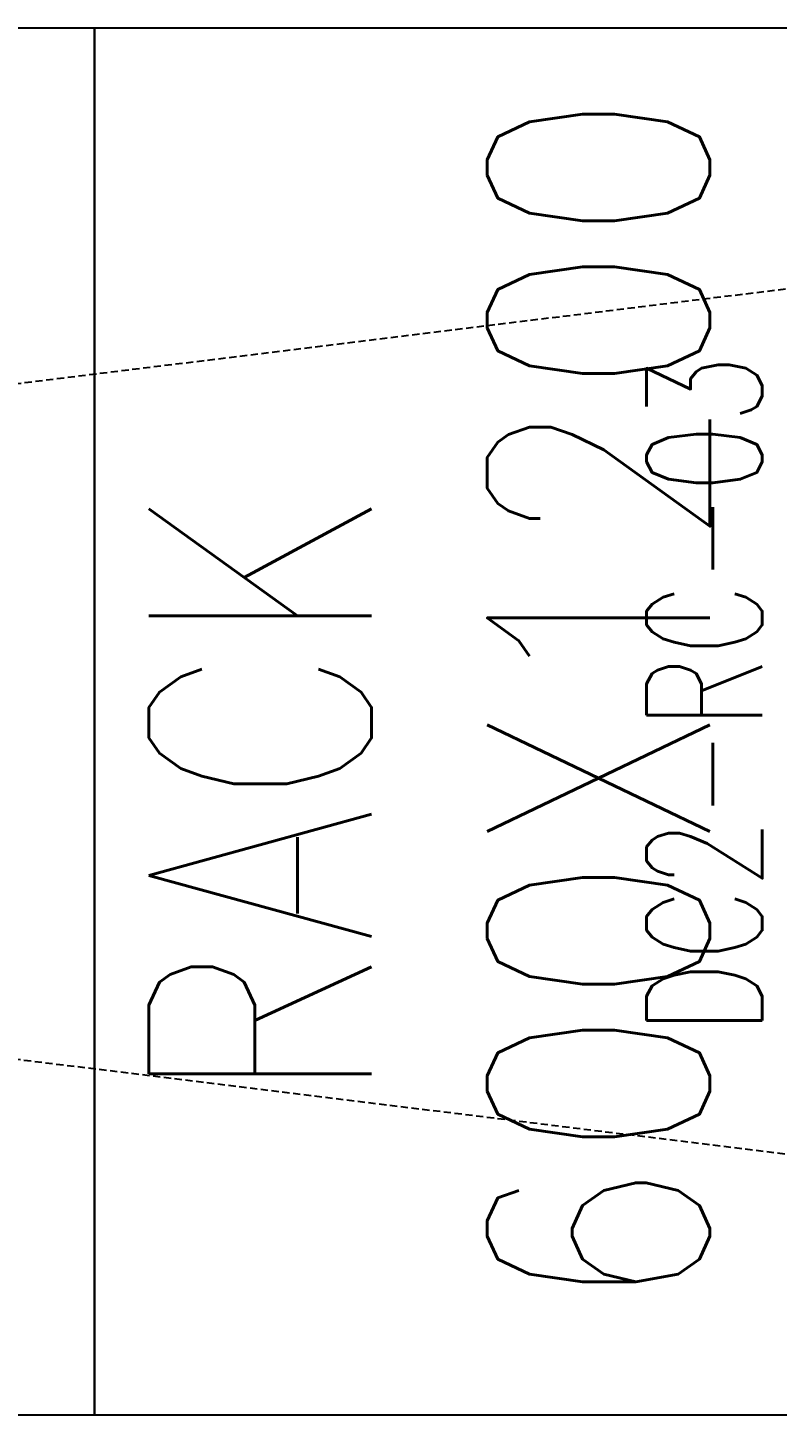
# Model space of a CAD drawing. Extents: x 225000 to 2157367, y 208400 to 840900.
# Drawn here: x 507718 to 508366, y 408802 to 410002 of the extents above; entities that cross this region are included whole.
import ezdxf
from ezdxf.enums import TextEntityAlignment as Align

# ---------------------------------------------------------------- set-up
doc = ezdxf.new("R2010")
doc.units = 0
doc.header["$LTSCALE"] = 10
doc.linetypes.add('XFDP20-DC-PH1$0$HIDDEN2', pattern=[0.1875, 0.125, -0.0625])
for name, color, linetype in [('XFDP20-DC-PH1$0$A-EQ (PH1)', 15, 'XFDP20-DC-PH1$0$HIDDEN2'), ('XFM2Q20-DC$0$M-EQ-TEXT', 3, 'Continuous'), ('XFM2Q20-DC$0$RACK-DC1-600X1200', 6, 'Continuous')]:
    doc.layers.add(name, color=color, linetype=linetype)
doc.styles.add('XFM2Q20-DC$0$XFL10-HVAC-EQ-L194205$0$M-TXT', font='simplex.shx', dxfattribs={"width": 0.8, "bigfont": 'chineset.shx'})
doc.styles.add('XFM2Q20-DC$0$XOL30-HVAC-EQ-L194205$0$Standard', font='txt.shx', dxfattribs={"width": 0.8, "bigfont": 'chineset.shx'})

# ---------------------------------------------------------------- blocks, each defined once
blk = doc.blocks.new('XFDP20-DC-PH1')
at = {"layer": 'XFDP20-DC-PH1$0$A-EQ (PH1)', "ltscale": 5}
for p, q in [((510205.6, 210002.3, 0), (500475.6, 208802.3, 0)), ((500475.6, 210002.3, 0), (510205.6, 208802.3, 0))]:
    blk.add_line(p, q, dxfattribs=at)
at = {"layer": 'XFDP20-DC-PH1$0$A-EQ (PH1)', "ltscale": 5, "elevation": 0}
blk.add_lwpolyline([(510205.6, 208802.3), (500475.6, 208802.3), (500475.6, 210002.3), (510205.6, 210002.3)], close=True, dxfattribs=at)
blk = doc.blocks.new('XFM2Q20-DC')
at = {"layer": 'XFM2Q20-DC$0$RACK-DC1-600X1200', "elevation": 0}
for points in [[(507775.6, 208802.3), (507165.6, 208802.3), (507165.6, 210002.3), (507775.6, 210002.3)], [(508385.6, 208802.3), (507775.6, 208802.3), (507775.6, 210002.3), (508385.6, 210002.3)]]:
    blk.add_lwpolyline(points, close=True, dxfattribs=at)
at = {"color": 53, "style": 'XFM2Q20-DC$0$XOL30-HVAC-EQ-L194205$0$Standard', "width": 0.8}
for s, p in [('600X1200', (508307.4, 208891.2, 0)), ('RACK', (508015, 209071.2, 0))]:
    blk.add_text(s, height=192.55, rotation=90, dxfattribs=at).set_placement(p)
at = {"layer": 'XFM2Q20-DC$0$M-EQ-TEXT', "style": 'XFM2Q20-DC$0$XFL10-HVAC-EQ-L194205$0$M-TXT', "width": 0.7}
blk.add_text('DC2-RC-03', height=100, rotation=90, dxfattribs=at).set_placement((508302.6, 209425.8, 0), align=Align.MIDDLE_CENTER)

msp = doc.modelspace()

# ---------------------------------------------------------------- block references
for name in ['XFDP20-DC-PH1', 'XFM2Q20-DC']:
    msp.add_blockref(name, (0, 200000))

doc.saveas('drawing.dxf')
